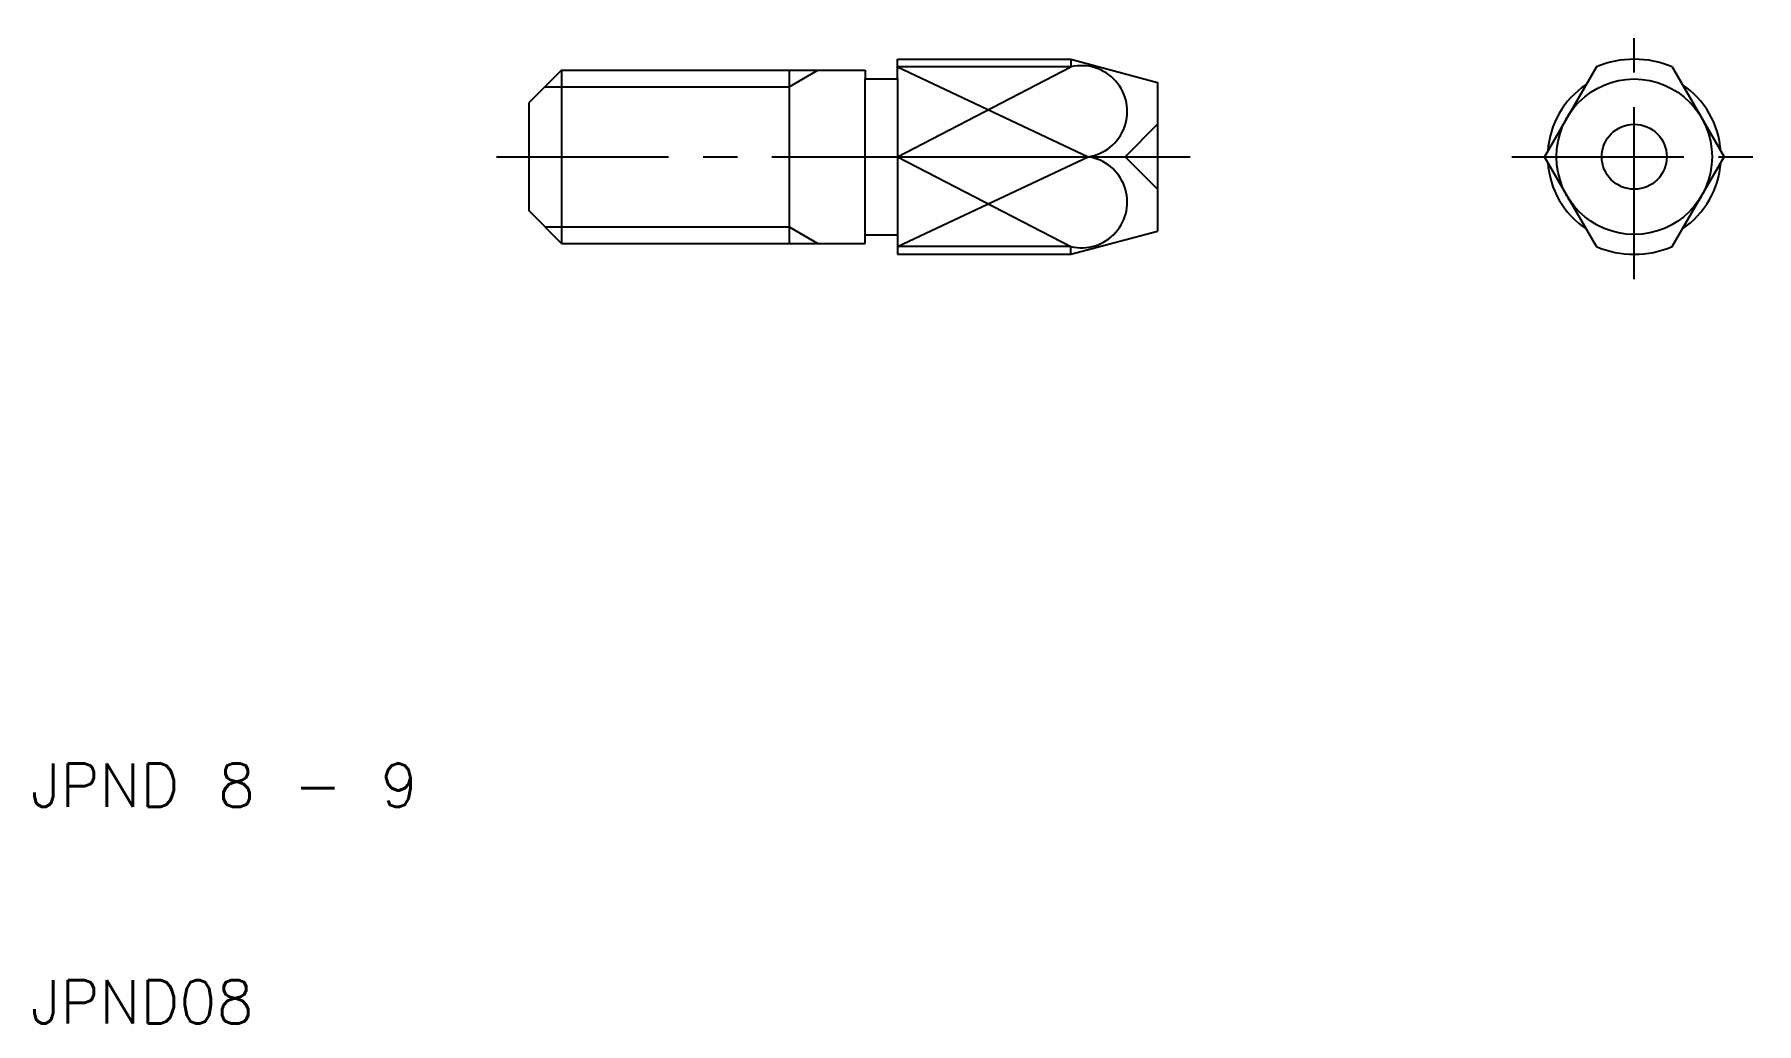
# Model space of a CAD drawing. Extents: x 10.2 to 89.6, y 10 to 55.6.
import ezdxf

# ---------------------------------------------------------------- set-up
doc = ezdxf.new("R2010")
doc.units = 0
doc.header["$LTSCALE"] = 0.25
doc.linetypes.add('CENTER', pattern=[50.8, 31.75, -6.35, 6.35, -6.35])
doc.linetypes.add('DASHED', pattern=[19.05, 12.7, -6.35])
doc.layers.get('0').update_dxf_attribs({"linetype": 'CONTINUOUS'})
doc.layers.add('CENTER', color=1, linetype='CENTER')
doc.styles.get("Standard").update_dxf_attribs({"font": 'txt.shx', "bigfont": 'extfont.shx'})

msp = doc.modelspace()

# ---------------------------------------------------------------- linework, layer by layer
for p, q in [((50, 54.5), (58, 54.5)), ((50, 53.6), (50, 54.5)), ((58, 54.146), (50, 54.146)), ((58, 54.5), (62, 53.428)), ((58, 54.5), (58, 54.146)), ((82.25, 54.146), (79.856, 50)), ((85.75, 54.146), (88.144, 50)), ((34.5, 54), (33, 52.5)), ((34.5, 54), (48.5, 54)), ((34.5, 54), (34.5, 46)), ((45, 54), (45, 46)), ((48.5, 54), (48.5, 53.6)), ((48.5, 46.4), (48.5, 53.6)), ((48.5, 53.6), (50, 53.6)), ((50, 53.6), (50, 46.4)), ((62, 53.428), (62, 46.572)), ((33, 47.5), (33, 52.5)), ((50, 50), (58.8, 50)), ((82.25, 45.854), (79.856, 50)), ((85.75, 45.854), (88.144, 50)), ((34.5, 46), (33, 47.5)), ((48.5, 46.4), (50, 46.4)), ((48.5, 46), (48.5, 46.4)), ((50, 46.4), (50, 45.5)), ((58, 45.5), (62, 46.572)), ((34.5, 46), (48.5, 46)), ((58, 45.854), (50, 45.854)), ((50, 45.5), (58, 45.5)), ((58, 45.5), (58, 45.854))]:
    msp.add_line(p, q)
at = {"color": 3}
for p, q in [((50, 54.146), (58.8, 50)), ((50, 50), (58, 54.146)), ((45, 53.233), (46.328, 54)), ((33.733, 53.233), (45, 53.233)), ((50, 50), (58, 45.854)), ((50, 45.854), (58.8, 50)), ((33.733, 46.767), (45, 46.767)), ((45, 46.767), (46.328, 46))]:
    msp.add_line(p, q, dxfattribs=at)
at = {"color": 3, "linetype": 'DASHED'}
for q in [(62, 51.5), (62, 48.5)]:
    msp.add_line((60.5, 50), q, dxfattribs=at)
for radius in [3.588, 1.5]:
    msp.add_circle((84, 50), radius)
for centre, radius, start, end in [((58.489, 52.09), 2.113, 278.47666, 103.36727), ((84, 50), 4.5, 67.11462, 112.88538), ((84, 50), 4, 123.78059, 176.21941), ((84, 50), 4, 3.78059, 56.21941), ((84, 50), 3.6, 145.40615, 154.59385), ((84, 50), 3.6, 25.40615, 34.59385), ((58.489, 47.91), 2.113, 256.63273, 81.52334), ((84, 50), 4, 183.78059, 236.21941), ((84, 50), 4, 303.78059, 356.21941), ((84, 50), 3.6, 205.40615, 214.59385), ((84, 50), 3.6, 325.40615, 334.59385), ((84, 50), 4.5, 247.11462, 292.88538)]:
    msp.add_arc(centre, radius, start, end)
at = {"layer": 'CENTER', "color": 1, "linetype": 'CENTER'}
for p, q in [((84, 44.356), (84, 55.644)), ((31.5, 50), (63.5, 50)), ((78.356, 50), (89.644, 50))]:
    msp.add_line(p, q, dxfattribs=at)

# ---------------------------------------------------------------- texts
for s, p in [('JPND 8 - 9', (10, 20)), ('JPND08', (10, 10))]:
    msp.add_text(s, height=2).set_placement(p)

doc.saveas('drawing.dxf')
